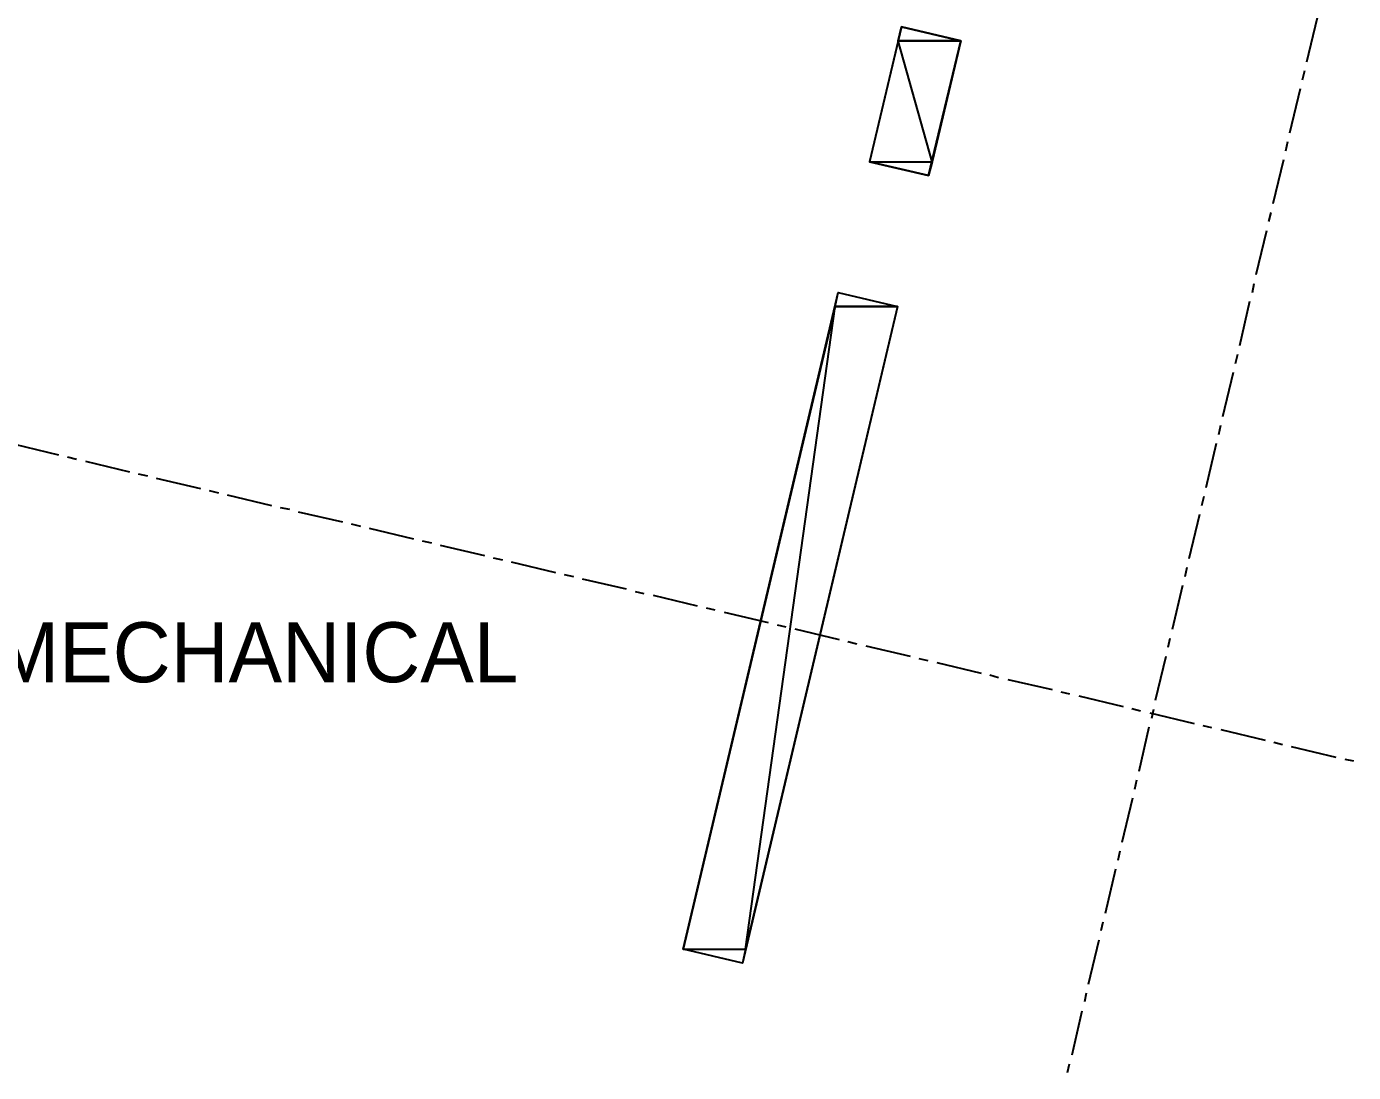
# Model space of a CAD drawing. Header units: feet. Extents: x -84 to 198, y -22 to 181.
# Drawn here: x 44.01 to 80.41, y 76.1 to 104.8 of the extents above; entities that cross this region are included whole.
import ezdxf
from ezdxf.enums import TextEntityAlignment as Align

# ---------------------------------------------------------------- set-up
doc = ezdxf.new("R2010")
doc.units = ezdxf.units.FT
for name, color, linetype in [('A-LINEA', 7, 'CONTINUOUS'), ('A-MURO-CONCRETO', 8, 'CONTINUOUS'), ('A-TEXTO-PDF', 3, 'CONTINUOUS')]:
    doc.layers.add(name, color=color, linetype=linetype)

msp = doc.modelspace()

# ---------------------------------------------------------------- linework, layer by layer
at = {"layer": 'A-LINEA'}
for p, q in [((79.1333, 103.8311), (79.4267, 105.0444)), ((79.0133, 103.3378), (79.08, 103.5911)), ((78.6667, 101.8844), (78.96, 103.0978)), ((78.56, 101.3911), (78.6133, 101.6444)), ((78.2133, 99.9378), (78.5067, 101.1511)), ((78.0933, 99.4444), (78.16, 99.6978)), ((77.7467, 97.9911), (78.04, 99.2044)), ((77.64, 97.4978), (77.6933, 97.7511)), ((77.2933, 96.0444), (77.5733, 97.2578)), ((77.1733, 95.5511), (77.24, 95.8044)), ((76.8267, 94.0978), (77.12, 95.3111)), ((76.72, 93.6044), (76.7733, 93.8578)), ((43.68, 93.3378), (44.8933, 93.0444)), ((76.3733, 92.1511), (76.6533, 93.3644)), ((45.1333, 92.9911), (45.3867, 92.9244)), ((45.6267, 92.8711), (46.84, 92.5778)), ((47.08, 92.5244), (47.3333, 92.4711)), ((47.5733, 92.4044), (48.7867, 92.1244)), ((49.0267, 92.0711), (49.28, 92.0044)), ((49.52, 91.9511), (50.7333, 91.6578)), ((76.2533, 91.6578), (76.32, 91.9111)), ((50.9733, 91.6044), (51.2267, 91.5511)), ((51.4667, 91.4844), (52.68, 91.2044)), ((75.9067, 90.2044), (76.2, 91.4178)), ((52.92, 91.1511), (53.1733, 91.0844)), ((53.4133, 91.0311), (54.6267, 90.7378)), ((54.8667, 90.6844), (55.12, 90.6311)), ((55.36, 90.5644), (56.5733, 90.2844)), ((56.8133, 90.2178), (57.0667, 90.1644)), ((57.3067, 90.1111), (58.52, 89.8178)), ((75.8, 89.7111), (75.8533, 89.9644)), ((58.76, 89.7644), (59.0133, 89.7111)), ((59.2533, 89.6444), (60.4667, 89.3644)), ((60.7067, 89.2978), (60.9467, 89.2444)), ((61.2, 89.1911), (62.4133, 88.8978)), ((75.4533, 88.2578), (75.7333, 89.4711)), ((62.6533, 88.8444), (62.8933, 88.7911)), ((63.1467, 88.7244), (64.36, 88.4444)), ((64.6, 88.3778), (64.84, 88.3244)), ((65.0933, 88.2711), (66.3067, 87.9778)), ((66.5467, 87.9244), (66.7867, 87.8578)), ((67.04, 87.8044), (68.2533, 87.5244)), ((75.3333, 87.7644), (75.3867, 88.0178)), ((68.4933, 87.4578), (68.7333, 87.4044)), ((74.9867, 86.3111), (75.28, 87.5244)), ((68.9867, 87.3511), (70.2, 87.0578)), ((70.44, 87.0044), (70.68, 86.9378)), ((70.9333, 86.8844), (72.1467, 86.6044)), ((72.3867, 86.5378), (72.6267, 86.4844)), ((72.88, 86.4311), (74.0933, 86.1378)), ((74.3333, 86.0844), (74.5733, 86.0178)), ((74.8267, 85.9644), (76.04, 85.6711)), ((74.88, 85.8178), (74.9333, 86.0711)), ((74.5333, 84.3644), (74.8133, 85.5778)), ((76.28, 85.6178), (76.52, 85.5644)), ((76.7733, 85.5111), (77.9867, 85.2178)), ((78.2267, 85.1644), (78.4667, 85.0978)), ((78.7067, 85.0444), (79.9333, 84.7511)), ((80.1733, 84.6978), (80.4133, 84.6444)), ((74.4133, 83.8711), (74.4667, 84.1244)), ((74.0667, 82.4178), (74.36, 83.6311)), ((73.96, 81.9244), (74.0133, 82.1778)), ((73.6133, 80.4711), (73.8933, 81.6844)), ((73.4933, 79.9911), (73.5467, 80.2311)), ((73.1467, 78.5244), (73.44, 79.7378)), ((73.04, 78.0444), (73.0933, 78.2844)), ((72.6933, 76.5778), (72.9733, 77.7911)), ((72.5733, 76.0978), (72.6267, 76.3378))]:
    msp.add_line(p, q, dxfattribs=at)
for points in [[(68.76, 100.7111), (69.64, 104.4044), (68.0133, 104.7911), (67.1333, 101.0844), (68.76, 100.7111)], [(67.9067, 97.1111), (63.6533, 79.0978), (62.0267, 79.4844), (66.28, 97.4978), (67.9067, 97.1111)]]:
    msp.add_lwpolyline(points, dxfattribs=at)
at = {"layer": 'A-MURO-CONCRETO'}
for points in [[(68.0133, 104.7911), (69.64, 104.4044), (67.92, 104.4044), (68.0133, 104.7911), (68.0133, 104.7911)], [(67.92, 104.4044), (67.1333, 101.0844), (68.8533, 101.0844), (67.92, 104.4044)], [(67.92, 104.4044), (69.64, 104.4044), (68.8533, 101.0844), (67.92, 104.4044), (67.92, 104.4044)], [(67.1333, 101.0844), (68.8533, 101.0844), (68.76, 100.7111), (67.1333, 101.0844), (67.1333, 101.0844)], [(66.28, 97.4978), (67.9067, 97.1111), (66.2, 97.1111), (66.28, 97.4978), (66.28, 97.4978)], [(66.2, 97.1111), (62.0267, 79.4844), (63.7333, 79.4844), (66.2, 97.1111)], [(66.2, 97.1111), (67.9067, 97.1111), (63.7333, 79.4844), (66.2, 97.1111), (66.2, 97.1111)], [(62.0267, 79.4844), (63.7333, 79.4844), (63.6533, 79.0978), (62.0267, 79.4844), (62.0267, 79.4844)]]:
    msp.add_lwpolyline(points, dxfattribs=at)

# ---------------------------------------------------------------- texts
at = {"layer": 'A-TEXTO-PDF'}
msp.add_text('MECHANICAL', height=1.646, dxfattribs=at).set_placement((50.2913, 86.8052), align=Align.CENTER)

doc.saveas('drawing.dxf')
